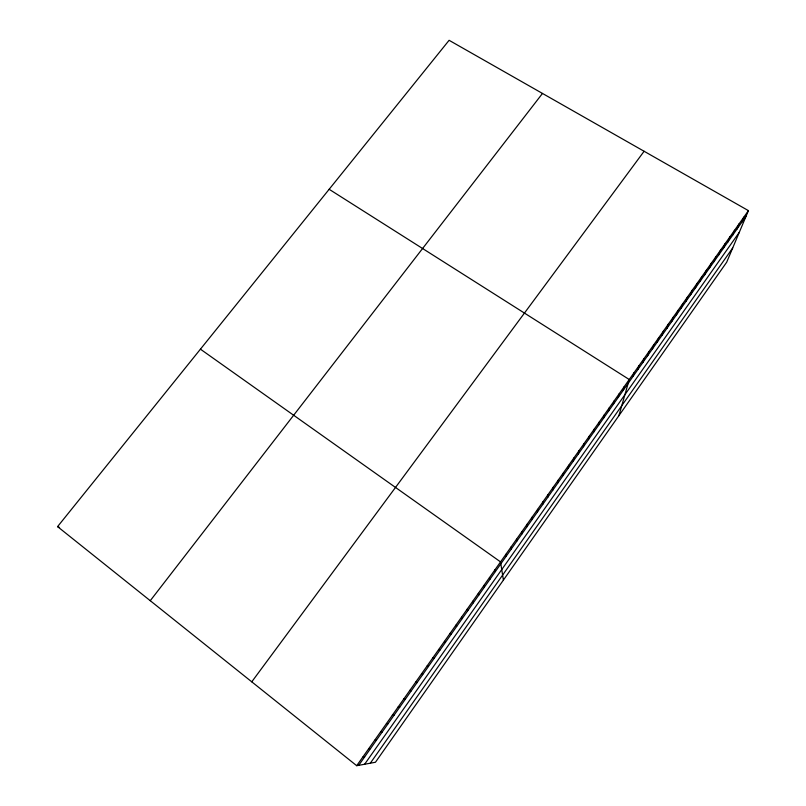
<?xml version="1.0" encoding="UTF-8"?>
<svg xmlns="http://www.w3.org/2000/svg" width="806" height="806" viewBox="0 0 806 806"><rect width="100%" height="100%" fill="white"/><g stroke="black" fill="none" stroke-linecap="round" stroke-linejoin="round"><path stroke-width="1.21" d="M532.313 519.225L532.363 516.797M537.491 511.87L537.602 509.372M542.67 504.536L542.831 501.957M547.818 497.231L548.05 494.572M552.956 489.947L553.238 487.217M558.084 482.683L558.417 479.872M563.182 475.449L563.585 472.558M568.28 468.236L568.724 465.264M573.348 461.042L573.862 457.999M578.406 453.869L578.97 450.755M583.453 446.715L584.068 443.532M588.481 439.592L589.156 436.328M593.488 432.479L594.223 429.145M598.485 425.397L599.271 421.991M603.472 418.334L604.309 414.858M608.439 411.292L609.326 407.745M613.386 404.28L614.333 400.653M618.323 397.277L619.32 393.58M623.25 390.305L624.287 386.537M618.907 415.664L629.254 379.515L329.16 189.289M633.042 376.412L634.191 372.503M637.919 369.501L639.118 365.521M642.785 362.609L644.034 358.559M647.631 355.738L648.931 351.628M652.457 348.887L653.817 344.706M657.273 342.056L658.683 337.805M662.079 335.246L663.529 330.934M666.874 328.455L668.375 324.072M671.64 321.695L673.191 317.242M676.405 314.945L678.007 310.431M681.151 308.214L682.803 303.63M685.886 301.504L687.578 296.86M690.601 294.825L692.344 290.11M695.306 288.155L697.099 283.38M699.991 281.506L701.835 276.66M704.666 274.876L706.56 269.97M709.33 268.267L711.265 263.3M713.975 261.678L715.96 256.651M718.609 255.109L720.635 250.021M723.234 248.56L725.309 243.402M727.838 242.032L729.954 236.813M732.432 235.513L734.598 230.244M737.006 229.025L739.223 223.685M741.58 222.547L743.827 217.157M748.431 210.638L726.69 262.222L375.445 762.254L356.705 765.7L57.569 526.62L449.103 40.3L748.431 210.638L356.705 765.7M370.307 763.201L732.714 247.936M358.71 765.327L746.124 216.099M364.624 764.249L739.303 232.289M251.764 681.826L644.105 151.266M150.259 600.692L542.488 93.446M362.69 757.207L364.624 756.945M368.664 748.754L370.518 748.583M374.609 740.321L376.402 740.251M380.543 731.919L382.256 731.949M386.447 723.546L388.089 723.677M392.341 715.204L393.912 715.426M398.204 706.892L399.705 707.205M404.058 698.601L405.489 699.014M409.891 690.339L411.251 690.853M57.569 526.62L59.584 527.507M415.695 682.108L416.984 682.712M421.488 673.907L422.707 674.602M427.261 665.726L428.409 666.512M200.432 349.169L500.536 561.883L503.407 580.088M433.003 657.575L434.091 658.462M438.736 649.455L439.754 650.432M444.449 641.364L445.406 642.422M450.141 633.294L451.028 634.453M455.823 625.255L456.639 626.494M461.475 617.245L462.231 618.575M467.107 609.255L467.802 610.676M472.729 601.296L473.354 602.807M478.331 593.357L478.885 594.959M483.912 585.458L484.406 587.131M489.474 577.57L489.907 579.343M495.015 569.721L495.388 571.575M505.886 554.316L506.128 556.331M511.216 546.76L511.397 548.866M516.525 539.234L516.656 541.42M521.825 531.728L521.885 533.995M527.104 524.253L527.104 526.6"/></g></svg>
